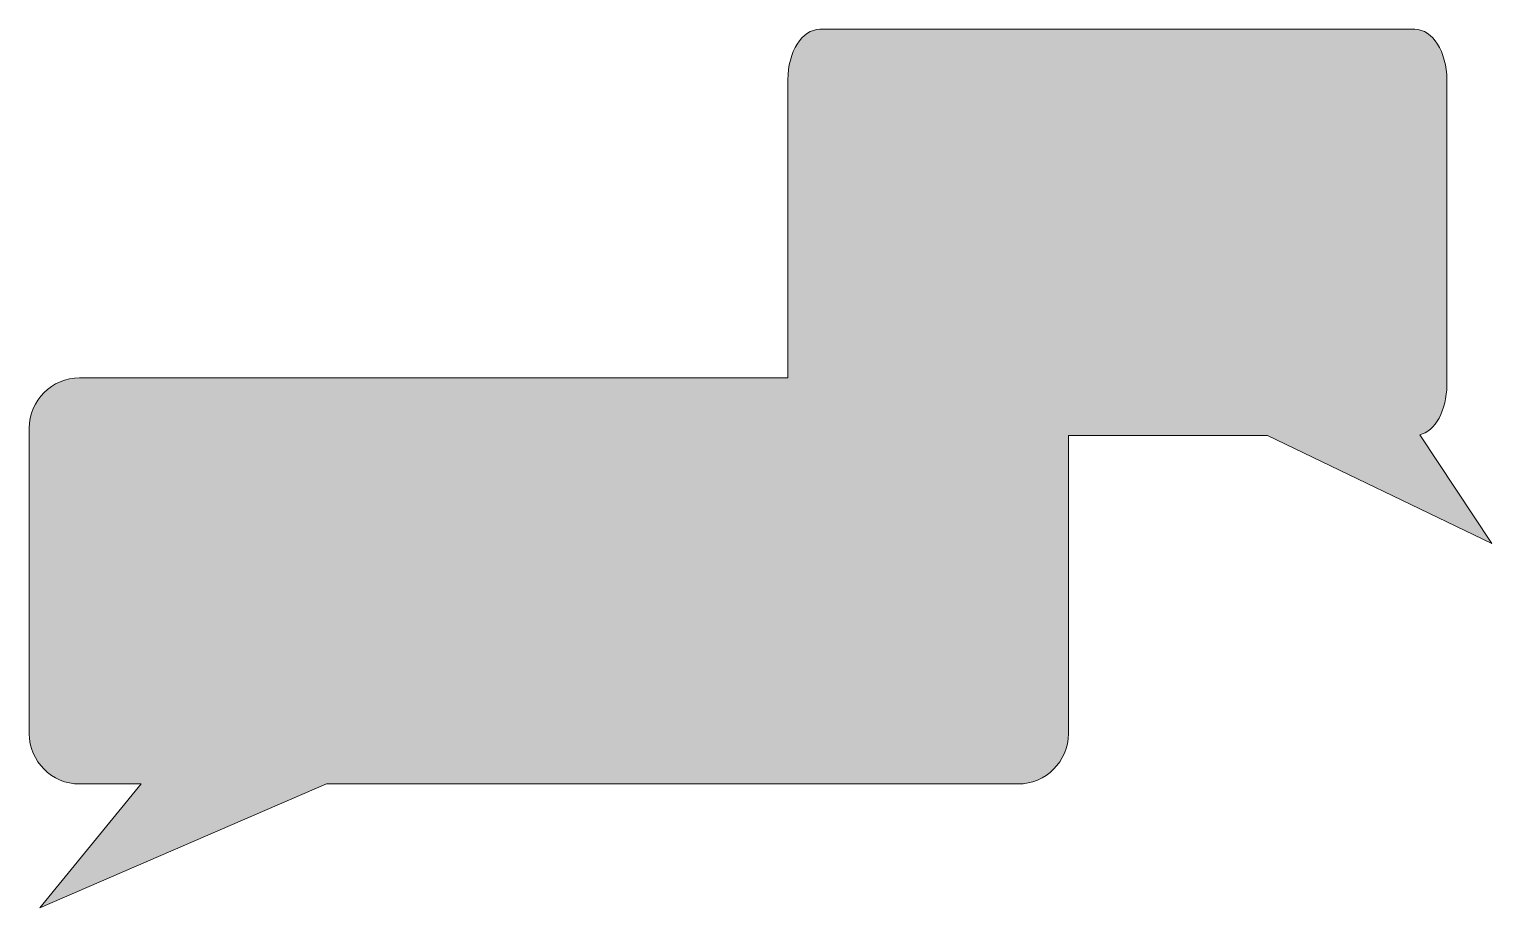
# Model space of a CAD drawing. Header units: inches. Extents: x 0 to 102, y 0 to 61.
import ezdxf

# ---------------------------------------------------------------- set-up
doc = ezdxf.new("R2010")
doc.units = ezdxf.units.IN
doc.header["$MEASUREMENT"] = 0
doc.layers.add('Layer 1', color=7, linetype='Continuous')

msp = doc.modelspace()

# ---------------------------------------------------------------- hatches: boundary and pattern name
at = {"layer": 'Layer 1', "true_color": 0xbbb3ae}
h = msp.add_hatch(color=253, dxfattribs=at)
h.dxf.hatch_style = 2
edge = h.paths.add_edge_path()
edge.add_spline(control_points=[(86.01, 32.78), (86.01, 32.78), (101.6, 25.27), (101.6, 25.27), (101.6, 25.27), (96.6, 32.82), (96.6, 32.82), (97.66, 33.08), (98.48, 34.53), (98.48, 36.28), (98.48, 36.28), (98.48, 57.47), (98.48, 57.47), (98.48, 59.41), (97.48, 60.97), (96.26, 60.97), (96.26, 60.97), (54.92, 60.97), (54.92, 60.97), (53.69, 60.97), (52.7, 59.41), (52.7, 57.47), (52.7, 57.47), (52.7, 36.78), (52.7, 36.78), (52.7, 36.78), (3.5, 36.78), (3.5, 36.78), (1.57, 36.78), (0, 35.21), (0, 33.28), (0, 33.28), (0, 12.09), (0, 12.09), (0, 10.15), (1.57, 8.59), (3.5, 8.59), (3.5, 8.59), (7.78, 8.59), (7.78, 8.59), (7.78, 8.59), (0.74, 0), (0.74, 0), (0.74, 0), (20.64, 8.59), (20.64, 8.59), (20.64, 8.59), (68.69, 8.59), (68.69, 8.59), (70.62, 8.59), (72.19, 10.15), (72.19, 12.09), (72.19, 12.09), (72.19, 32.78), (72.19, 32.78), (72.19, 32.78), (86.01, 32.78), (86.01, 32.78)], knot_values=[0, 0, 0, 0, 1, 1, 1, 2, 2, 2, 3, 3, 3, 4, 4, 4, 5, 5, 5, 6, 6, 6, 7, 7, 7, 8, 8, 8, 9, 9, 9, 10, 10, 10, 11, 11, 11, 12, 12, 12, 13, 13, 13, 14, 14, 14, 15, 15, 15, 16, 16, 16, 17, 17, 17, 18, 18, 18, 19, 19, 19, 19], degree=3, periodic=1)

# ---------------------------------------------------------------- linework, layer by layer
at = {"layer": 'Layer 1', "lineweight": 0}
msp.add_open_spline([(86.01, 32.78), (86.01, 32.78), (101.6, 25.27), (101.6, 25.27), (101.6, 25.27), (96.6, 32.82), (96.6, 32.82), (97.66, 33.08), (98.48, 34.53), (98.48, 36.28), (98.48, 36.28), (98.48, 57.47), (98.48, 57.47), (98.48, 59.41), (97.48, 60.97), (96.26, 60.97), (96.26, 60.97), (54.92, 60.97), (54.92, 60.97), (53.69, 60.97), (52.7, 59.41), (52.7, 57.47), (52.7, 57.47), (52.7, 36.78), (52.7, 36.78), (52.7, 36.78), (3.5, 36.78), (3.5, 36.78), (1.57, 36.78), (0, 35.21), (0, 33.28), (0, 33.28), (0, 12.09), (0, 12.09), (0, 10.15), (1.57, 8.59), (3.5, 8.59), (3.5, 8.59), (7.78, 8.59), (7.78, 8.59), (7.78, 8.59), (0.74, 0), (0.74, 0), (0.74, 0), (20.64, 8.59), (20.64, 8.59), (20.64, 8.59), (68.69, 8.59), (68.69, 8.59), (70.62, 8.59), (72.19, 10.15), (72.19, 12.09), (72.19, 12.09), (72.19, 32.78), (72.19, 32.78), (72.19, 32.78), (86.01, 32.78), (86.01, 32.78)], degree=3, knots=[0, 0, 0, 0, 1, 1, 1, 2, 2, 2, 3, 3, 3, 4, 4, 4, 5, 5, 5, 6, 6, 6, 7, 7, 7, 8, 8, 8, 9, 9, 9, 10, 10, 10, 11, 11, 11, 12, 12, 12, 13, 13, 13, 14, 14, 14, 15, 15, 15, 16, 16, 16, 17, 17, 17, 18, 18, 18, 19, 19, 19, 19], dxfattribs=at)

doc.saveas('drawing.dxf')
